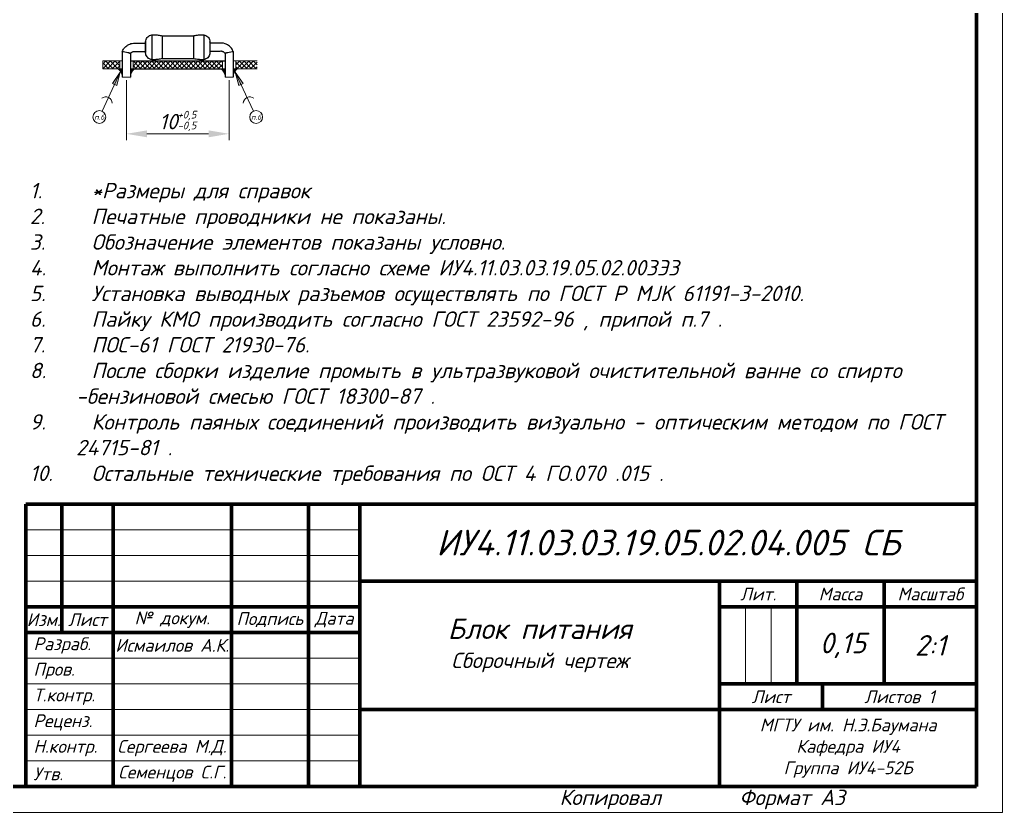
# Model space of a CAD drawing. Header units: millimetres. Extents: x 2470 to 6390, y 1560 to 2814.
# Drawn here: x 4878.8 to 5070, y 2220 to 2374.3 of the extents above; entities that cross this region are included whole.
import ezdxf

# ---------------------------------------------------------------- set-up
doc = ezdxf.new("R2010")
doc.units = ezdxf.units.MM
doc.layers.get('0').update_dxf_attribs({"lineweight": 0})
for name, color, linetype, lineweight in [('border', 7, 'Continuous', 70), ('Text', 7, 'Continuous', 18), ('Размерные линии', 7, 'Continuous', 15), ('Сплошная тонкая', 7, 'Continuous', 30), ('Штриховка', 7, 'Continuous', 9)]:
    doc.layers.add(name, color=color, linetype=linetype, lineweight=lineweight)
doc.styles.add('Main', font='isocpeur.ttf', dxfattribs={"oblique": 15, "height": 3})
doc.dimstyles.new('ISO-25', dxfattribs={"dimtxt": 3, "dimasz": 4, "dimexe": 1.25, "dimexo": 0.625, "dimtad": 1, "dimtoh": 1, "dimtxsty": 'Main', "dimcen": 2.5, "dimclrd": 256, "dimclre": 256, "dimclrt": 256, "dimadec": 0, "dimazin": 0, "dimtol": 1, "dimtm": 0.5, "dimtfac": 1, "dimtmove": 0, "dimatfit": 3, "dimfxl": 1, "dimlwd": -1, "dimlwe": -1, "dimarcsym": 0})

# ---------------------------------------------------------------- blocks, each defined once
blk = doc.blocks.new('*D56')
at = {"layer": 'Defpoints', "color": 0, "lineweight": 18, "transparency": 16777216}
for p in [(4899.58, 2363.11), (4919.57, 2363.11), (4919.57, 2352.06)]:
    blk.add_point(p, dxfattribs=at)
at = {"layer": 'Размерные линии', "transparency": 16777216}
for p, q in [((4899.58, 2362.49), (4899.58, 2350.81)), ((4919.57, 2362.49), (4919.57, 2350.81)), ((4903.58, 2352.06), (4915.57, 2352.06))]:
    blk.add_line(p, q, dxfattribs=at)
at = {"layer": 'Размерные линии', "lineweight": 18, "transparency": 16777216}
for points in [[(4903.58, 2352.73), (4903.58, 2351.39), (4899.58, 2352.06)], [(4915.57, 2352.73), (4915.57, 2351.39), (4919.57, 2352.06)]]:
    blk.add_solid(points, dxfattribs=at)
at = {"layer": 'Размерные линии', "transparency": 16777216, "insert": (4909.58, 2354.74), "char_height": 3, "attachment_point": 5, "style": 'Main'}
blk.add_mtext('10{\\H0.5x;\\S+0,5^ -0,5;}', dxfattribs=at)

msp = doc.modelspace()

# ---------------------------------------------------------------- hatches: boundary and pattern name
at = {"layer": 'Штриховка'}
h = msp.add_hatch(dxfattribs=at)
h.set_pattern_fill('ANSI37', color=256, scale=0.2)
h.set_pattern_definition([(45, (440, 1.2383), (-0.44901281, 0.44901281), []), (135, (440, 1.2383), (-0.44901281, -0.44901281), [])])
h.paths.add_polyline_path([(4898.275, 2366.238), (4895, 2366.238), (4895, 2364.738), (4898.275, 2364.738)])
h.paths.add_polyline_path([(4910, 2366.238), (4900.875, 2366.238), (4900.875, 2364.738), (4910, 2364.738)])
h.paths.add_polyline_path([(4918.275, 2366.238), (4910, 2366.238), (4910, 2364.738), (4918.275, 2364.738)])
h.paths.add_polyline_path([(4925, 2366.238), (4920.875, 2366.238), (4920.875, 2364.738), (4925, 2364.738)])
h = msp.add_hatch(color=256, dxfattribs=at)
h.dxf.hatch_style = 1
h.paths.add_polyline_path([(4898.397, 2364.068), (4896.858, 2361.87), (4897.281, 2361.673)])
h.paths.add_polyline_path([(4898.397, 2364.068), (4897.281, 2361.673), (4897.703, 2361.476)])
h = msp.add_hatch(color=256, dxfattribs=at)
h.dxf.hatch_style = 1
h.paths.add_polyline_path([(4898.775, 2364.738), (4897.775, 2364.738, -0.236068), (4898.775, 2362.826)])
h = msp.add_hatch(color=256, dxfattribs=at)
h.dxf.hatch_style = 1
h.paths.add_polyline_path([(4900.375, 2364.738), (4901.375, 2364.738, 0.236068), (4900.375, 2362.826)])
h = msp.add_hatch(color=256, dxfattribs=at)
h.dxf.hatch_style = 1
h.paths.add_polyline_path([(4918.775, 2364.738), (4917.775, 2364.738, -0.236068), (4918.775, 2362.826)])
h = msp.add_hatch(color=256, dxfattribs=at)
h.dxf.hatch_style = 1
h.paths.add_polyline_path([(4920.375, 2364.738), (4921.375, 2364.738, 0.236068), (4920.375, 2362.826)])
h = msp.add_hatch(color=256, dxfattribs=at)
h.dxf.hatch_style = 1
h.paths.add_polyline_path([(4920.753, 2364.068), (4922.292, 2361.87), (4921.869, 2361.673)])
h.paths.add_polyline_path([(4920.753, 2364.068), (4921.869, 2361.673), (4921.447, 2361.476)])

# ---------------------------------------------------------------- linework, layer by layer
at = {"color": 0, "linetype": 'Continuous', "lineweight": 0}
for centre, major_axis, start_param, end_param in [((4899.575, 2363.114), (-0.8, 0), -1.5707965, 0), ((4899.575, 2363.114), (0.8, 0), 0, 1.5707962), ((4919.575, 2363.114), (-0.8, 0), -1.5707965, 0), ((4919.575, 2363.114), (0.8, 0), 0, 1.5707962)]:
    msp.add_ellipse(centre, major_axis=major_axis, ratio=0, start_param=start_param, end_param=end_param, dxfattribs=at)
at = {"layer": 'border', "lineweight": 18}
for p, q in [((5070, 2517), (5070, 2220)), ((4880, 2275), (4945, 2275)), ((4880, 2270), (4945, 2270)), ((4880, 2270), (4945, 2270)), ((4945, 2265), (4880, 2265)), ((5020, 2260), (5020, 2245)), ((5020, 2245), (5020, 2260)), ((5020, 2260), (5020, 2245)), ((5020, 2245), (5020, 2260)), ((5020, 2260), (5020, 2245)), ((5025, 2260), (5025, 2245)), ((4880, 2245), (4897, 2245)), ((4945, 2245), (4897, 2245)), ((4880, 2240), (4897, 2240)), ((4945, 2240), (4897, 2240)), ((4880, 2235), (4945, 2235)), ((5070, 2220), (4650, 2220))]:
    msp.add_line(p, q, dxfattribs=at)
at = {"layer": 'border', "lineweight": 70}
for p, q in [((5065, 2225), (5065, 2512)), ((5065, 2280), (4880, 2280)), ((4880, 2280), (4880, 2225)), ((4887, 2280), (4887, 2255)), ((4897, 2225), (4897, 2280)), ((4920, 2280), (4920, 2225)), ((4935, 2280), (4935, 2225)), ((4945, 2280), (5065, 2280)), ((4945, 2280), (4945, 2265)), ((5065, 2225), (5065, 2280)), ((5065, 2265), (4945, 2265)), ((5015, 2265), (5015, 2225)), ((5030, 2265), (5030, 2245)), ((5047, 2265), (5047, 2245)), ((4920, 2260), (4880, 2260)), ((4920, 2260), (4935, 2260)), ((4935, 2260), (4945, 2260)), ((5015, 2260), (5065, 2260)), ((4880, 2255), (4945, 2255)), ((5015, 2245), (5065, 2245)), ((5035, 2240), (5035, 2245)), ((5015, 2240), (4945, 2240)), ((5015, 2240), (5065, 2240)), ((4670, 2225), (5065, 2225)), ((4880, 2225), (5065, 2225))]:
    msp.add_line(p, q, dxfattribs=at)
at = {"layer": 'border', "lineweight": 40}
for p, q in [((4920, 2280), (4897, 2280)), ((5030, 2280), (5030, 2280)), ((5065, 2280), (5047, 2280)), ((5065, 2265), (5065, 2260)), ((5065, 2265), (5065, 2260)), ((5065, 2225), (5065, 2225))]:
    msp.add_line(p, q, dxfattribs=at)
at = {"layer": 'border'}
for p, q in [((4935, 2280), (4945, 2280)), ((4945, 2280), (4945, 2225)), ((4880, 2275), (4880, 2275)), ((4880, 2260), (4880, 2255)), ((4920, 2260), (4920, 2255)), ((4935, 2260), (4935, 2255)), ((4897, 2250), (4897, 2255)), ((4935, 2252.5), (4935, 2252.5)), ((4935, 2252.5), (4935, 2252.5)), ((4935, 2252.5), (4935, 2252.5)), ((4897, 2250), (4897, 2245)), ((4897, 2247.5), (4897, 2247.5)), ((4897, 2240), (4897, 2240))]:
    msp.add_line(p, q, dxfattribs=at)
at = {"layer": 'border', "lineweight": 20}
for p, q in [((4880, 2250), (4945, 2250)), ((4880, 2250), (4945, 2250)), ((4880, 2230), (4945, 2230)), ((4880, 2230), (4897, 2230)), ((4920, 2230), (4945, 2230))]:
    msp.add_line(p, q, dxfattribs=at)
at = {"layer": 'Text'}
for p, q in [((4898.775, 2366.238), (4895, 2366.238)), ((4895, 2366.238), (4895, 2364.738)), ((4895, 2366.238), (4898.275, 2366.238)), ((4898.775, 2366.238), (4898.275, 2366.238)), ((4898.275, 2366.238), (4898.275, 2364.738)), ((4910, 2366.238), (4900.375, 2366.238)), ((4900.375, 2366.238), (4900.875, 2366.238)), ((4900.875, 2366.238), (4900.875, 2364.738)), ((4910, 2366.238), (4918.775, 2366.238)), ((4918.775, 2366.238), (4918.275, 2366.238)), ((4918.275, 2366.238), (4918.275, 2364.738)), ((4920.375, 2366.238), (4925, 2366.238)), ((4920.375, 2366.238), (4920.875, 2366.238)), ((4920.875, 2366.238), (4920.875, 2364.738)), ((4898.775, 2364.738), (4895, 2364.738)), ((4895, 2364.738), (4898.275, 2364.738)), ((4898.775, 2364.738), (4898.275, 2364.738)), ((4910, 2364.738), (4900.375, 2364.738)), ((4900.375, 2364.738), (4900.875, 2364.738)), ((4910, 2364.738), (4918.775, 2364.738)), ((4918.775, 2364.738), (4918.275, 2364.738)), ((4920.375, 2364.738), (4925, 2364.738)), ((4920.375, 2364.738), (4920.875, 2364.738))]:
    msp.add_line(p, q, dxfattribs=at)
at = {"layer": 'Размерные линии'}
for p, q in [((4898.397, 2364.068), (4894.851, 2356.455)), ((4898.397, 2364.068), (4896.858, 2361.87)), ((4898.397, 2364.068), (4897.703, 2361.476)), ((4920.753, 2364.068), (4922.292, 2361.87)), ((4920.753, 2364.068), (4924.299, 2356.455)), ((4920.753, 2364.068), (4921.447, 2361.476)), ((4897.703, 2361.476), (4896.858, 2361.87)), ((4921.447, 2361.476), (4922.292, 2361.87))]:
    msp.add_line(p, q, dxfattribs=at)
for centre in [(4894.323, 2355.322), (4924.827, 2355.322)]:
    msp.add_circle(centre, 1.25, dxfattribs=at)
for centre, start, end in [((4895.569, 2357.996), 1.08395, 128.73049), ((4923.581, 2357.996), 51.26951, 178.91605)]:
    msp.add_arc(centre, 1.25, start, end, dxfattribs=at)
at = {"layer": 'Сплошная тонкая', "color": 0, "linetype": 'Continuous', "lineweight": 25, "extrusion": (1.22465e-16, 1, -2.22045e-16)}
for p, q in [((4904.525, 2371.314), (4905.325, 2371.314)), ((4906.525, 2371.114), (4907.025, 2371.114)), ((4907.025, 2371.114), (4907.875, 2371.114)), ((4907.875, 2371.114), (4908.725, 2371.114)), ((4908.725, 2371.114), (4909.575, 2371.114)), ((4909.575, 2371.114), (4910.425, 2371.114)), ((4910.425, 2371.114), (4911.275, 2371.114)), ((4911.275, 2371.114), (4912.125, 2371.114)), ((4912.125, 2371.114), (4912.625, 2371.114)), ((4913.825, 2371.314), (4914.625, 2371.314)), ((4901.175, 2369.714), (4903.324, 2369.714)), ((4903.324, 2369.714), (4903.325, 2369.714)), ((4915.826, 2369.714), (4915.825, 2369.714)), ((4917.67, 2369.714), (4915.826, 2369.714)), ((4898.775, 2368.098), (4898.775, 2363.114)), ((4900.375, 2367.729), (4900.375, 2367.694)), ((4900.375, 2367.694), (4900.375, 2363.114)), ((4901.175, 2368.114), (4903.324, 2368.114)), ((4903.324, 2368.114), (4903.325, 2368.114)), ((4915.826, 2368.114), (4915.825, 2368.114)), ((4917.78, 2368.114), (4915.826, 2368.114)), ((4918.775, 2367.733), (4918.775, 2367.701)), ((4918.775, 2367.701), (4918.775, 2363.114)), ((4920.375, 2368.094), (4920.375, 2363.114)), ((4904.525, 2366.514), (4905.325, 2366.514)), ((4906.525, 2366.714), (4907.025, 2366.714)), ((4907.025, 2366.714), (4907.875, 2366.714)), ((4907.875, 2366.714), (4908.725, 2366.714)), ((4908.725, 2366.714), (4909.575, 2366.714)), ((4909.575, 2366.714), (4910.425, 2366.714)), ((4910.425, 2366.714), (4911.275, 2366.714)), ((4911.275, 2366.714), (4912.125, 2366.714)), ((4912.125, 2366.714), (4912.625, 2366.714)), ((4913.825, 2366.514), (4914.625, 2366.514))]:
    msp.add_line(p, q, dxfattribs=at)
at = {"layer": 'Сплошная тонкая', "lineweight": 25}
for p, q in [((4900.375, 2366.238), (4918.775, 2366.238)), ((4900.375, 2364.738), (4918.775, 2364.738)), ((4900.375, 2364.738), (4918.775, 2364.738))]:
    msp.add_line(p, q, dxfattribs=at)
at = {"layer": 'Сплошная тонкая', "color": 0, "linetype": 'Continuous', "lineweight": 25, "extrusion": (-2.71926e-32, -2.22045e-16, -1)}
for centre, start, end in [((-4905.325, 2367.614), 90, 103.28116), ((-4913.825, 2367.614), 76.71884, 89.99999), ((-4905.325, 2370.214), 256.71883, 270), ((-4913.825, 2370.214), 270, 283.28115)]:
    msp.add_arc(centre, 3.7, start, end, dxfattribs=at)
for centre, major_axis, start_param, end_param in [((4904.525, 2368.914), (0, 2.4), 0, 1.5707963), ((4906.525, 2368.914), (0, 2.2), 0, 1.5707963), ((4912.625, 2368.914), (0, 2.2), 0, 1.5707963), ((4914.625, 2368.914), (0, 2.4), 0, 1.5707963), ((4903.325, 2368.914), (0, 1), 0, 1.5707963), ((4903.325, 2368.914), (0, -1), -1.5707964, 0), ((4904.525, 2368.914), (0, -2.4), -1.5707964, 0), ((4906.525, 2368.914), (0, -2.2), -1.5707964, 0), ((4912.625, 2368.914), (0, -2.2), -1.5707964, 0), ((4914.625, 2368.914), (0, -2.4), -1.5707964, 0), ((4915.825, 2368.914), (0, 1), 0, 1.5707963), ((4915.825, 2368.914), (0, -1), -1.5707964, 0)]:
    msp.add_ellipse(centre, major_axis=major_axis, ratio=0.0000002, start_param=start_param, end_param=end_param, dxfattribs=at)
at = {"layer": 'Сплошная тонкая', "color": 0, "linetype": 'Continuous', "lineweight": 25}
for centre, major_axis, ratio, start_param, end_param in [((4899.575, 2367.914), (-0.8, 0.185), 0.0000001, -1.5707965, -0.0000002), ((4899.575, 2367.914), (-0.8, 0.185), 0.0000001, -2.2304195, -1.5707965), ((4899.575, 2367.914), (-0.8, 0.185), 0.0000001, -3.1415928, -2.2304195), ((4919.575, 2367.914), (-0.8, -0.18), 0, -0.815692, -0.0000003), ((4919.575, 2367.914), (-0.8, -0.18), 0, -0.8556475, -0.815692), ((4919.575, 2367.914), (-0.8, -0.18), 0, -1.5707967, -0.8556475), ((4919.575, 2367.914), (-0.8, -0.18), 0, -3.141593, -1.5707966)]:
    msp.add_ellipse(centre, major_axis=major_axis, ratio=ratio, start_param=start_param, end_param=end_param, dxfattribs=at)
for points, knots in [([(4903.324, 2369.957), (4903.324, 2369.957), (4903.324, 2369.957), (4903.324, 2369.957), (4903.324, 2369.957), (4903.324, 2369.957), (4903.324, 2369.957), (4903.324, 2369.957), (4903.324, 2369.957), (4903.324, 2369.957), (4903.324, 2369.957), (4903.324, 2369.958), (4903.324, 2369.958), (4903.324, 2369.958), (4903.324, 2369.958), (4903.324, 2369.96), (4903.324, 2369.961), (4903.324, 2369.968), (4903.324, 2369.974), (4903.325, 2369.996), (4903.325, 2370.012), (4903.329, 2370.079), (4903.334, 2370.129), (4903.366, 2370.324), (4903.415, 2370.468), (4903.552, 2370.726), (4903.642, 2370.845), (4903.851, 2371.045), (4903.974, 2371.13), (4904.237, 2371.254), (4904.38, 2371.296), (4904.525, 2371.314)], [0.81023824, 0.81023824, 0.81023824, 0.81023824, 0.81318715, 0.81318715, 0.81537933, 0.81537933, 0.81590137, 0.81590137, 0.81616314, 0.81616314, 0.81629452, 0.81629452, 0.81642718, 0.81642718, 0.81669566, 0.81669566, 0.81880839, 0.81880839, 0.82715659, 0.82715659, 0.85220439, 0.85220439, 0.92744928, 0.92744928, 1.14857262, 1.14857262, 1.36618116, 1.36618116, 1.58391475, 1.58391475, 1.80249342, 1.80249342, 1.80249342, 1.80249342]), ([(4914.625, 2371.314), (4914.772, 2371.296), (4914.917, 2371.253), (4915.181, 2371.126), (4915.303, 2371.041), (4915.512, 2370.84), (4915.602, 2370.721), (4915.737, 2370.464), (4915.784, 2370.323), (4915.819, 2370.109), (4915.825, 2370.037), (4915.826, 2369.963), (4915.826, 2369.962), (4915.826, 2369.96), (4915.826, 2369.959), (4915.826, 2369.958), (4915.826, 2369.958), (4915.826, 2369.958), (4915.826, 2369.958), (4915.826, 2369.958), (4915.826, 2369.958), (4915.826, 2369.958), (4915.826, 2369.957), (4915.826, 2369.957), (4915.826, 2369.957), (4915.826, 2369.957), (4915.826, 2369.957), (4915.826, 2369.957), (4915.826, 2369.957), (4915.826, 2369.956), (4915.826, 2369.955), (4915.826, 2369.948), (4915.826, 2369.937), (4915.826, 2369.892), (4915.826, 2369.844), (4915.826, 2369.72), (4915.826, 2369.643), (4915.826, 2369.468), (4915.826, 2369.369), (4915.826, 2369.153), (4915.826, 2369.032), (4915.826, 2368.914)], [0, 0, 0, 0, 0.221631, 0.221631, 0.4392185, 0.4392185, 0.6569567, 0.6569567, 0.8746857, 0.8746857, 0.9824964, 0.9824964, 0.9841919, 0.9841919, 0.9855593, 0.9855593, 0.9859027, 0.9859027, 0.9859884, 0.9859884, 0.9860743, 0.9860743, 0.9861604, 0.9861604, 0.9863335, 0.9863335, 0.987025, 0.987025, 0.997965, 0.997965, 1.0292486, 1.0292486, 1.1234425, 1.1234425, 1.2917222, 1.2917222, 1.4578965, 1.4578965, 1.6241449, 1.6241449, 1.8022381, 1.8022381, 1.8022381, 1.8022381]), ([(4898.775, 2368.098), (4898.853, 2368.254), (4899, 2368.547), (4899.218, 2368.822), (4899.493, 2369.099), (4899.832, 2369.344), (4900.235, 2369.545), (4900.686, 2369.685), (4901.013, 2369.704), (4901.175, 2369.714)], [0, 0, 0, 0, 0.1326016, 0.2488054, 0.3782394, 0.5197885, 0.6777578, 0.8401109, 1, 1, 1, 1]), ([(4903.324, 2368.914), (4903.324, 2369.026), (4903.324, 2369.141), (4903.324, 2369.352), (4903.324, 2369.453), (4903.324, 2369.63), (4903.324, 2369.709), (4903.324, 2369.835), (4903.324, 2369.884), (4903.324, 2369.93), (4903.324, 2369.942), (4903.324, 2369.952), (4903.324, 2369.955), (4903.324, 2369.956), (4903.324, 2369.957), (4903.324, 2369.957), (4903.324, 2369.957), (4903.324, 2369.957), (4903.324, 2369.957), (4903.324, 2369.957)], [0, 0, 0, 0, 0.16919607, 0.16919607, 0.33533563, 0.33533563, 0.50158489, 0.50158489, 0.66783012, 0.66783012, 0.75014715, 0.75014715, 0.79174316, 0.79174316, 0.80733103, 0.80733103, 0.81317595, 0.81317595, 0.813375, 0.813375, 0.813375, 0.813375]), ([(4903.324, 2369.957), (4903.324, 2369.957), (4903.324, 2369.957), (4903.324, 2369.957), (4903.324, 2369.957), (4903.324, 2369.957), (4903.324, 2369.957), (4903.324, 2369.957), (4903.324, 2369.957), (4903.324, 2369.957), (4903.324, 2369.957), (4903.324, 2369.956), (4903.324, 2369.956), (4903.324, 2369.956), (4903.324, 2369.956), (4903.324, 2369.95), (4903.324, 2369.944), (4903.325, 2369.93), (4903.325, 2369.922), (4903.325, 2369.914)], [0.813375005, 0.813375005, 0.813375005, 0.813375005, 0.815367902, 0.815367902, 0.815889938, 0.815889938, 0.816151637, 0.816151637, 0.816282945, 0.816282945, 0.816415566, 0.816415566, 0.816547414, 0.816547414, 0.817078603, 0.817078603, 0.825443411, 0.825443411, 0.837883561, 0.837883561, 0.837883561, 0.837883561]), ([(4903.324, 2367.87), (4903.324, 2367.87), (4903.324, 2367.87), (4903.324, 2367.871), (4903.324, 2367.872), (4903.324, 2367.878), (4903.324, 2367.887), (4903.324, 2367.929), (4903.324, 2367.975), (4903.324, 2368.096), (4903.324, 2368.171), (4903.324, 2368.344), (4903.324, 2368.442), (4903.324, 2368.65), (4903.324, 2368.761), (4903.324, 2368.886), (4903.324, 2368.9), (4903.324, 2368.914)], [0.0245087, 0.0245087, 0.0245087, 0.0245087, 0.03339537, 0.03339537, 0.06248966, 0.06248966, 0.15004683, 0.15004683, 0.31839144, 0.31839144, 0.48456007, 0.48456007, 0.65080812, 0.65080812, 0.81705351, 0.81705351, 0.83788233, 0.83788233, 0.83788233, 0.83788233]), ([(4903.324, 2368.114), (4903.324, 2368.161), (4903.324, 2368.214), (4903.324, 2368.359), (4903.324, 2368.458), (4903.324, 2368.674), (4903.324, 2368.795), (4903.324, 2368.914)], [1.34849608, 1.34849608, 1.34849608, 1.34849608, 1.45789652, 1.45789652, 1.62414493, 1.62414493, 1.80223806, 1.80223806, 1.80223806, 1.80223806]), ([(4915.826, 2368.914), (4915.826, 2368.801), (4915.826, 2368.687), (4915.826, 2368.475), (4915.826, 2368.374), (4915.826, 2368.197), (4915.826, 2368.119), (4915.826, 2367.992), (4915.826, 2367.943), (4915.826, 2367.897), (4915.826, 2367.886), (4915.826, 2367.875), (4915.826, 2367.873), (4915.826, 2367.871), (4915.826, 2367.87), (4915.826, 2367.87), (4915.826, 2367.87), (4915.826, 2367.87), (4915.826, 2367.87), (4915.826, 2367.87), (4915.826, 2367.87), (4915.826, 2367.87), (4915.826, 2367.87), (4915.826, 2367.87), (4915.826, 2367.87), (4915.826, 2367.87), (4915.826, 2367.87), (4915.826, 2367.869), (4915.826, 2367.869), (4915.826, 2367.868), (4915.826, 2367.866), (4915.826, 2367.859), (4915.826, 2367.854), (4915.825, 2367.831), (4915.825, 2367.815), (4915.821, 2367.748), (4915.816, 2367.698), (4915.784, 2367.503), (4915.735, 2367.36), (4915.598, 2367.101), (4915.508, 2366.983), (4915.299, 2366.782), (4915.176, 2366.698), (4914.913, 2366.573), (4914.77, 2366.531), (4914.625, 2366.514)], [0, 0, 0, 0, 0.1691962, 0.1691962, 0.3353359, 0.3353359, 0.5015854, 0.5015854, 0.6678311, 0.6678311, 0.7501494, 0.7501494, 0.7917514, 0.7917514, 0.8073415, 0.8073415, 0.8131872, 0.8131872, 0.8153793, 0.8153793, 0.8159014, 0.8159014, 0.8161631, 0.8161631, 0.8162945, 0.8162945, 0.8164272, 0.8164272, 0.8166957, 0.8166957, 0.8188084, 0.8188084, 0.8271566, 0.8271566, 0.8522044, 0.8522044, 0.9274493, 0.9274493, 1.1485726, 1.1485726, 1.3661812, 1.3661812, 1.5839148, 1.5839148, 1.8024934, 1.8024934, 1.8024934, 1.8024934]), ([(4915.825, 2369.914), (4915.825, 2369.923), (4915.825, 2369.932), (4915.826, 2369.944), (4915.826, 2369.948), (4915.826, 2369.952), (4915.826, 2369.954), (4915.826, 2369.955), (4915.826, 2369.955), (4915.826, 2369.956), (4915.826, 2369.956), (4915.826, 2369.956), (4915.826, 2369.956), (4915.826, 2369.957), (4915.826, 2369.957), (4915.826, 2369.957), (4915.826, 2369.957), (4915.826, 2369.957), (4915.826, 2369.957), (4915.826, 2369.957), (4915.826, 2369.957), (4915.826, 2369.957)], [0, 0, 0, 0, 0.013668743, 0.013668743, 0.018794308, 0.018794308, 0.020716553, 0.020716553, 0.021058399, 0.021058399, 0.021402558, 0.021402558, 0.021488393, 0.021488393, 0.021574443, 0.021574443, 0.021748653, 0.021748653, 0.022444473, 0.022444473, 0.0245087, 0.0245087, 0.0245087, 0.0245087]), ([(4915.826, 2369.957), (4915.826, 2369.957), (4915.826, 2369.957), (4915.826, 2369.956), (4915.826, 2369.955), (4915.826, 2369.949), (4915.826, 2369.94), (4915.826, 2369.898), (4915.826, 2369.852), (4915.826, 2369.768), (4915.826, 2369.742), (4915.826, 2369.714)], [0.0245087, 0.0245087, 0.0245087, 0.0245087, 0.03339537, 0.03339537, 0.06248966, 0.06248966, 0.15004683, 0.15004683, 0.31839144, 0.31839144, 0.38391904, 0.38391904, 0.38391904, 0.38391904]), ([(4915.826, 2369.714), (4915.826, 2369.67), (4915.826, 2369.622), (4915.826, 2369.483), (4915.826, 2369.385), (4915.826, 2369.177), (4915.826, 2369.066), (4915.826, 2368.941), (4915.826, 2368.927), (4915.826, 2368.914)], [0.38391904, 0.38391904, 0.38391904, 0.38391904, 0.48456007, 0.48456007, 0.65080812, 0.65080812, 0.81705351, 0.81705351, 0.83788233, 0.83788233, 0.83788233, 0.83788233]), ([(4915.826, 2368.914), (4915.826, 2368.801), (4915.826, 2368.687), (4915.826, 2368.475), (4915.826, 2368.374), (4915.826, 2368.223), (4915.826, 2368.165), (4915.826, 2368.114)], [0, 0, 0, 0, 0.16919607, 0.16919607, 0.33533563, 0.33533563, 0.45381171, 0.45381171, 0.45381171, 0.45381171]), ([(4920.375, 2368.094), (4920.295, 2368.255), (4920.139, 2368.571), (4919.92, 2368.846), (4919.622, 2369.147), (4919.24, 2369.412), (4918.768, 2369.624), (4918.185, 2369.746), (4917.845, 2369.725), (4917.67, 2369.714)], [0, 0, 0, 0, 0.116283, 0.2266552, 0.3501048, 0.4872378, 0.6454247, 0.8171497, 1, 1, 1, 1]), ([(4900.078, 2367.795), (4900.074, 2367.796), (4900.071, 2367.797), (4900.065, 2367.8), (4900.061, 2367.801), (4900.055, 2367.802), (4900.053, 2367.803), (4900.05, 2367.804), (4900.05, 2367.804), (4900.049, 2367.804), (4900.049, 2367.804), (4900.049, 2367.804)], [0.356973939, 0.356973939, 0.356973939, 0.356973939, 0.363267255, 0.363267255, 0.369884688, 0.369884688, 0.374848095, 0.374848095, 0.375313344, 0.375313344, 0.375709733, 0.375709733, 0.375709733, 0.375709733]), ([(4900.346, 2367.659), (4900.34, 2367.662), (4900.34, 2367.662), (4900.321, 2367.673), (4900.312, 2367.679), (4900.296, 2367.688), (4900.292, 2367.691), (4900.286, 2367.694), (4900.284, 2367.695), (4900.251, 2367.714), (4900.208, 2367.738), (4900.131, 2367.774), (4900.106, 2367.785), (4900.078, 2367.795)], [0, 0, 0, 0, 0.08935528, 0.08935528, 0.1465467, 0.1465467, 0.16556808, 0.16556808, 0.17190698, 0.17190698, 0.30031713, 0.30031713, 0.35697394, 0.35697394, 0.35697394, 0.35697394]), ([(4900.375, 2367.729), (4900.356, 2367.689), (4900.33, 2367.633), (4900.364, 2367.678), (4900.375, 2367.694)], [0, 0, 0, 0, 0.1326016, 0.18303153, 0.18303153, 0.18303153, 0.18303153]), ([(4900.375, 2367.694), (4900.39, 2367.715), (4900.446, 2367.793), (4900.529, 2367.868), (4900.666, 2367.971), (4900.825, 2368.049), (4901.003, 2368.104), (4901.118, 2368.11), (4901.175, 2368.114)], [0.18303153, 0.18303153, 0.18303153, 0.18303153, 0.24880543, 0.37823943, 0.51978854, 0.67775784, 0.84011086, 1, 1, 1, 1]), ([(4904.525, 2366.514), (4904.378, 2366.532), (4904.233, 2366.574), (4903.969, 2366.701), (4903.847, 2366.786), (4903.638, 2366.987), (4903.548, 2367.106), (4903.413, 2367.363), (4903.366, 2367.504), (4903.331, 2367.719), (4903.325, 2367.791), (4903.324, 2367.864), (4903.324, 2367.865), (4903.324, 2367.867), (4903.324, 2367.868), (4903.324, 2367.869), (4903.324, 2367.869), (4903.324, 2367.869), (4903.324, 2367.869), (4903.324, 2367.87), (4903.324, 2367.87), (4903.324, 2367.87), (4903.324, 2367.87), (4903.324, 2367.87), (4903.324, 2367.87), (4903.324, 2367.87), (4903.324, 2367.87), (4903.324, 2367.87), (4903.324, 2367.87), (4903.324, 2367.871), (4903.324, 2367.872), (4903.324, 2367.879), (4903.324, 2367.89), (4903.324, 2367.935), (4903.324, 2367.983), (4903.324, 2368.066), (4903.324, 2368.089), (4903.324, 2368.114)], [0, 0, 0, 0, 0.221631, 0.221631, 0.4392185, 0.4392185, 0.6569567, 0.6569567, 0.8746857, 0.8746857, 0.9824964, 0.9824964, 0.9841919, 0.9841919, 0.9855593, 0.9855593, 0.9859027, 0.9859027, 0.9859884, 0.9859884, 0.9860743, 0.9860743, 0.9861604, 0.9861604, 0.9863335, 0.9863335, 0.987025, 0.987025, 0.997965, 0.997965, 1.0292486, 1.0292486, 1.1234425, 1.1234425, 1.2917222, 1.2917222, 1.3484961, 1.3484961, 1.3484961, 1.3484961]), ([(4903.325, 2367.914), (4903.325, 2367.904), (4903.325, 2367.895), (4903.324, 2367.883), (4903.324, 2367.879), (4903.324, 2367.875), (4903.324, 2367.873), (4903.324, 2367.872), (4903.324, 2367.872), (4903.324, 2367.871), (4903.324, 2367.871), (4903.324, 2367.871), (4903.324, 2367.871), (4903.324, 2367.871), (4903.324, 2367.871), (4903.324, 2367.87), (4903.324, 2367.87), (4903.324, 2367.87), (4903.324, 2367.87), (4903.324, 2367.87), (4903.324, 2367.87), (4903.324, 2367.87)], [0, 0, 0, 0, 0.013668743, 0.013668743, 0.018794308, 0.018794308, 0.020716553, 0.020716553, 0.021058399, 0.021058399, 0.021402558, 0.021402558, 0.021488393, 0.021488393, 0.021574443, 0.021574443, 0.021748653, 0.021748653, 0.022444473, 0.022444473, 0.0245087, 0.0245087, 0.0245087, 0.0245087]), ([(4915.826, 2367.87), (4915.826, 2367.87), (4915.826, 2367.87), (4915.826, 2367.87), (4915.826, 2367.87), (4915.826, 2367.87), (4915.826, 2367.87), (4915.826, 2367.87), (4915.826, 2367.87), (4915.826, 2367.871), (4915.826, 2367.871), (4915.826, 2367.871), (4915.826, 2367.871), (4915.826, 2367.871), (4915.826, 2367.872), (4915.826, 2367.878), (4915.826, 2367.883), (4915.825, 2367.897), (4915.825, 2367.905), (4915.825, 2367.914)], [0.813375005, 0.813375005, 0.813375005, 0.813375005, 0.815367902, 0.815367902, 0.815889938, 0.815889938, 0.816151637, 0.816151637, 0.816282945, 0.816282945, 0.816415566, 0.816415566, 0.816547414, 0.816547414, 0.817078603, 0.817078603, 0.825443411, 0.825443411, 0.837883561, 0.837883561, 0.837883561, 0.837883561]), ([(4915.826, 2368.114), (4915.826, 2368.093), (4915.826, 2368.074), (4915.826, 2367.992), (4915.826, 2367.943), (4915.826, 2367.897), (4915.826, 2367.886), (4915.826, 2367.875), (4915.826, 2367.873), (4915.826, 2367.871), (4915.826, 2367.87), (4915.826, 2367.87), (4915.826, 2367.87), (4915.826, 2367.87), (4915.826, 2367.87), (4915.826, 2367.87)], [0.45381171, 0.45381171, 0.45381171, 0.45381171, 0.50158489, 0.50158489, 0.66783012, 0.66783012, 0.75014715, 0.75014715, 0.79174316, 0.79174316, 0.80733103, 0.80733103, 0.81317595, 0.81317595, 0.813375, 0.813375, 0.813375, 0.813375]), ([(4918.775, 2367.701), (4918.758, 2367.725), (4918.692, 2367.819), (4918.598, 2367.903), (4918.451, 2368.011), (4918.267, 2368.089), (4918.068, 2368.139), (4917.878, 2368.122), (4917.78, 2368.114)], [0.14947846, 0.14947846, 0.14947846, 0.14947846, 0.2266552, 0.35010475, 0.48723784, 0.64542467, 0.81714974, 1, 1, 1, 1]), ([(4918.775, 2367.733), (4918.79, 2367.699), (4918.809, 2367.656), (4918.782, 2367.691), (4918.775, 2367.701)], [0, 0, 0, 0, 0.11628305, 0.14947846, 0.14947846, 0.14947846, 0.14947846]), ([(4919.01, 2367.782), (4918.996, 2367.777), (4918.983, 2367.772), (4918.927, 2367.747), (4918.89, 2367.728), (4918.831, 2367.696), (4918.81, 2367.684), (4918.798, 2367.677), (4918.798, 2367.677), (4918.796, 2367.676)], [0.0283354, 0.0283354, 0.0283354, 0.0283354, 0.05902902, 0.05902902, 0.16893537, 0.16893537, 0.29499506, 0.29499506, 0.34307672, 0.34307672, 0.34307672, 0.34307672]), ([(4919.05, 2367.795), (4919.05, 2367.795), (4919.05, 2367.795), (4919.049, 2367.795), (4919.049, 2367.795), (4919.048, 2367.795), (4919.047, 2367.795), (4919.044, 2367.794), (4919.042, 2367.793), (4919.034, 2367.791), (4919.028, 2367.789), (4919.018, 2367.785), (4919.014, 2367.784), (4919.01, 2367.782)], [0, 0, 0, 0, 0.000564572, 0.000564572, 0.001047163, 0.001047163, 0.002494989, 0.002494989, 0.006838754, 0.006838754, 0.01987353, 0.01987353, 0.028335401, 0.028335401, 0.028335401, 0.028335401])]:
    msp.add_open_spline(points, degree=3, knots=knots, dxfattribs=at)
for points in [[(4906.175, 2371.215), (4906.293, 2371.187), (4906.41, 2371.153), (4906.525, 2371.114)], [(4912.625, 2371.114), (4912.74, 2371.153), (4912.857, 2371.187), (4912.975, 2371.215)], [(4906.525, 2366.714), (4906.41, 2366.674), (4906.293, 2366.64), (4906.175, 2366.613)], [(4912.975, 2366.613), (4912.857, 2366.64), (4912.74, 2366.674), (4912.625, 2366.714)]]:
    msp.add_open_spline(points, degree=3, dxfattribs=at)

# ---------------------------------------------------------------- texts
at = {"layer": 'border', "style": 'Main'}
for s, width, gutter_width, heights, insert, char_height, attachment_point in [('{\\H1.66667x;ИУ4.11.03.03.19.05.02.04.005 СБ}', 120, 66.064, [15], (5005, 2272.5), 3, 5), ('Изм.', 2.5, 12.5, [0], (4883.5, 2257.5), 2.5, 5), ('\\pxqc;Лист', 5.19616, 12.5, [0], (4892, 2257.5), 2.5, 5), ('\\pxqc;Подпись', 5, 12.5, [0], (4927.5, 2257.5), 2.5, 5), ('\\pxqc;{\\H1.33333x;Блок питания}\\PСборочный чертеж', 60, 66.064, [0], (4980, 2252.5), 3, 5), ('0,15', 17.35071, 15, [15.166], (5039, 2252.5), 4, 5), ('\\pxqc;2:1', 17.35071, 15, [15.166], (5056, 2252.5), 4, 5), ('Пров.', 7.5, 12.5, [0], (4881.5, 2247.507), 2.5, 4), ('\\pxqc;Лист', 2.5, 12.5, [0], (5025, 2242.5), 2.5, 5), ('Реценз.', 2.5, 12.5, [0], (4881.5, 2237.499), 2.5, 4), ('\\pxqc;МГТУ им. Н.Э.Баумана\\P\\pq*;Кафедра ИУ4\\P\\pqc;Группа ИУ4-52Б', 47.99945, 66.064, [14.024], (5040, 2232.5), 2.5, 5), ('\\pxqc;Копировал ', 70, 15, [0], (4993.717, 2222.51), 3, 5), ('\\pxql;  Формат А3', 50, 15, [0], (5040, 2222.5), 3, 5)]:
    msp.add_mtext_dynamic_manual_height_columns(s, width=width, gutter_width=gutter_width, heights=heights, dxfattribs=dict(at, insert=insert, char_height=char_height, attachment_point=attachment_point))
at = {"layer": 'border', "char_height": 2.5, "style": 'Main'}
for s, insert, attachment_point in [('\\pxqc;Лит.', (5022.5, 2262.5), 5), ('\\pxqc;Дата', (4940, 2257.5), 5), ('Разраб.', (4881.5, 2252.472), 4), ('\\pxqc;Исмаилов А.К.', (4908.5, 2252.5), 5), ('Т.контр.', (4881.5, 2242.5), 4), ('\\pxqc;Листов 1 ', (5050, 2242.5), 5), ('Н.контр.', (4881.5, 2232.5), 4), ('\\pxqc;Сергеева М.Д.', (4908.434, 2232.5), 5), ('Утв.', (4881.5, 2227.5), 4), ('\\pxqc;Семенцов С.Г.', (4908.5, 2227.5), 5)]:
    msp.add_mtext(s, dxfattribs=dict(at, insert=insert, attachment_point=attachment_point))
at = {"layer": 'border', "char_height": 2.5, "attachment_point": 5, "style": 'Main'}
for s, insert, width in [('\\pxqc;Масса', (5038.5, 2262.5), 8.80675), ('\\pxqc;Масштаб', (5056, 2262.5), 12.13842), ('\\pxqc;№ докум.', (4908.5, 2257.5), 22.84084)]:
    msp.add_mtext(s, dxfattribs=dict(at, insert=insert, width=width))
at = {"layer": 'Text', "insert": (4880.801, 2342.506), "char_height": 3, "attachment_point": 1, "style": 'Main'}
msp.add_mtext_dynamic_manual_height_columns('\\pxi-3,l3;1.^I*Размеры для справок \\P2.^IПечатные проводники не показаны. \\P3.^IОбозначение элементов показаны условно. \\P4.^IМонтаж выполнить согласно схеме ИУ4.11.03.03.19.05.02.003Э3 \\P5.^IУстановка выводных разъемов осуществлять по ГОСТ Р MJK 61191-3-2010. \\P6.^IПайку КМО производить согласно ГОСТ 23592-96 , припой п.7 . \\P7.^IПОС-61 ГОСТ 21930-76. \\P8.^IПосле сборки изделие промыть в ультразвуковой очистительной ванне со спирто -бензиновой смесью ГОСТ 18300-87 .  \\P9.^IКонтроль паяных соединений производить визуально - оптическим методом по ГОСТ 24715-81 . \\P10.^IОстальные технические требования по ОСТ 4 ГО.070 .015 .', width=183.15632, gutter_width=15, heights=[0], dxfattribs=at)
at = {"layer": 'Размерные линии', "char_height": 1, "attachment_point": 5, "style": 'Main'}
for insert in [(4894.323, 2355.322), (4924.827, 2355.322)]:
    msp.add_mtext_dynamic_manual_height_columns('\\pxqc;п.6', width=1.20386, gutter_width=15, heights=[0], dxfattribs=dict(at, insert=insert))

# ---------------------------------------------------------------- dimensions: what is measured, and where the dimension line sits
at = {"layer": 'Размерные линии'}
dim = msp.add_linear_dim(base=(4919.575, 2352.06), p1=(4899.575, 2363.114), p2=(4919.575, 2363.114), text='10{\\H0.5x;\\S+0,5^ -0,5;}', dimstyle='ISO-25', dxfattribs=at)
dim.commit()
dim.dimension.update_dxf_attribs({"geometry": '*D56', "text_midpoint": (4909.575, 2352.06), "dimtype": 160})

doc.saveas('drawing.dxf')
